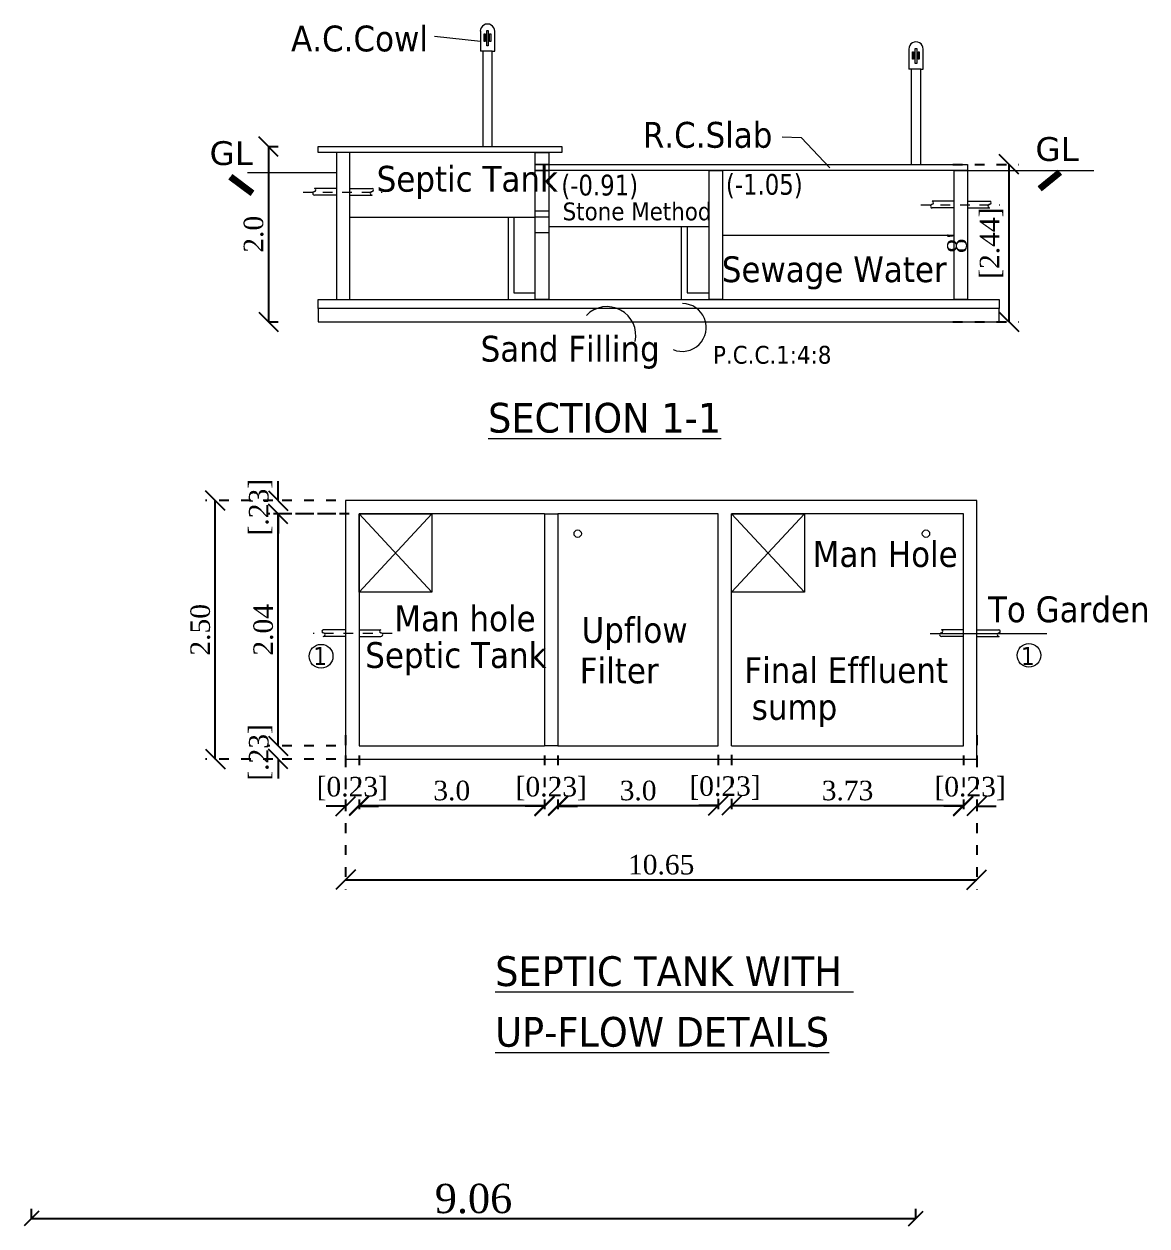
# Model space of a CAD drawing. Header units: metres. Extents: x 5889 to 11933, y -515 to -404.
# Drawn here: x 5928.9 to 5940.4, y -458.4 to -446.1 of the extents above; entities that cross this region are included whole.
import ezdxf

# ---------------------------------------------------------------- set-up
doc = ezdxf.new("R2010")
doc.units = ezdxf.units.M
doc.header["$MEASUREMENT"] = 0
doc.header["$PDMODE"] = 34
doc.linetypes.add('DASHDOTX2', pattern=[2, 1, -0.5, 0, -0.5])
doc.linetypes.add('DOT2', pattern=[0.125, 0, -0.125])
doc.layers.get('0').update_dxf_attribs({"lineweight": 18})
doc.layers.get('Defpoints').update_dxf_attribs({"lineweight": 18})
doc.styles.add('ROMANS', font='verdana.ttf', dxfattribs={"width": 0.8})
doc.styles.add('style1', font='times.ttf')
doc.dimstyles.new('main dim', dxfattribs={"dimtxt": 0.15, "dimasz": 0.12, "dimexe": 0.1, "dimexo": 0.1, "dimgap": 0.05, "dimtad": 1, "dimzin": 3, "dimdsep": 46, "dimtxsty": 'style1', "dimblk": 'OBLIQUE', "dimcen": 0.125, "dimclrd": 8, "dimclre": 8, "dimclrt": 7, "dimadec": 0, "dimazin": 0, "dimtfac": 0.8, "dimtix": 1, "dimtofl": 0, "dimtmove": 2, "dimatfit": 0, "dimfxl": 0, "dimtolj": 1, "dimtzin": 0, "dimarcsym": 0})

# ---------------------------------------------------------------- blocks, each defined once
blk = doc.blocks.new('_Oblique')
at = {"color": 0, "linetype": 'ByBlock', "lineweight": -2}
blk.add_line((-0.5, -0.5), (0.5, 0.5), dxfattribs=at)
blk = doc.blocks.new('*D194')
at = {"color": 8, "linetype": 'DOT2', "lineweight": -2}
for p, q in [((5932.193, -453.382), (5932.193, -454.96)), ((5938.657, -453.382), (5938.657, -454.96))]:
    blk.add_line(p, q, dxfattribs=at)
at = {"color": 8, "lineweight": -2}
blk.add_line((5932.193, -454.86), (5938.657, -454.86), dxfattribs=at)
at = {"layer": 'Defpoints', "color": 0, "lineweight": -2}
for p in [(5932.193, -453.282), (5938.657, -453.282), (5938.657, -454.86)]:
    blk.add_point(p, dxfattribs=at)
at = {"color": 8, "lineweight": -2, "xscale": 0.2, "yscale": 0.2, "zscale": 0.2, "rotation": 180}
blk.add_blockref('_Oblique', (5932.193, -454.86), dxfattribs=at)
at = {"color": 8, "lineweight": -2, "xscale": 0.2, "yscale": 0.2, "zscale": 0.2}
blk.add_blockref('_Oblique', (5938.657, -454.86), dxfattribs=at)
at = {"color": 7, "lineweight": -2, "insert": (5935.425, -454.708), "char_height": 0.2, "attachment_point": 5, "style": 'style1'}
blk.add_mtext('\\A1;10.65', dxfattribs=at)
blk = doc.blocks.new('*D195')
at = {"color": 8, "linetype": 'DOT2', "lineweight": -2}
for p, q in [((5932.193, -453.589), (5932.193, -454.207)), ((5932.33, -453.589), (5932.33, -454.207))]:
    blk.add_line(p, q, dxfattribs=at)
at = {"color": 8, "lineweight": -2}
for p, q in [((5932.193, -454.107), (5931.993, -454.107)), ((5932.33, -454.107), (5932.53, -454.107))]:
    blk.add_line(p, q, dxfattribs=at)
at = {"layer": 'Defpoints', "color": 0, "lineweight": -2}
for p in [(5932.193, -453.489), (5932.33, -453.489), (5932.193, -454.107)]:
    blk.add_point(p, dxfattribs=at)
at = {"color": 8, "lineweight": -2, "xscale": 0.2, "yscale": 0.2, "zscale": 0.2}
blk.add_blockref('_Oblique', (5932.193, -454.107), dxfattribs=at)
at = {"color": 8, "lineweight": -2, "xscale": 0.2, "yscale": 0.2, "zscale": 0.2, "rotation": 180}
blk.add_blockref('_Oblique', (5932.33, -454.107), dxfattribs=at)
at = {"color": 7, "lineweight": -2, "insert": (5932.261, -453.928), "char_height": 0.2, "attachment_point": 5, "style": 'style1'}
blk.add_mtext('\\A1;[0.23]', dxfattribs=at)
blk = doc.blocks.new('*D196')
at = {"color": 8, "linetype": 'DOT2', "lineweight": -2}
for p, q in [((5932.33, -453.589), (5932.33, -454.201)), ((5934.231, -453.589), (5934.231, -454.201))]:
    blk.add_line(p, q, dxfattribs=at)
at = {"color": 8, "lineweight": -2}
blk.add_line((5932.33, -454.101), (5934.231, -454.101), dxfattribs=at)
at = {"layer": 'Defpoints', "color": 0, "lineweight": -2}
for p in [(5932.33, -453.489), (5934.231, -453.489), (5934.231, -454.101)]:
    blk.add_point(p, dxfattribs=at)
at = {"color": 8, "lineweight": -2, "xscale": 0.2, "yscale": 0.2, "zscale": 0.2, "rotation": 180}
blk.add_blockref('_Oblique', (5932.33, -454.101), dxfattribs=at)
at = {"color": 8, "lineweight": -2, "xscale": 0.2, "yscale": 0.2, "zscale": 0.2}
blk.add_blockref('_Oblique', (5934.231, -454.101), dxfattribs=at)
at = {"color": 7, "lineweight": -2, "insert": (5933.28, -453.949), "char_height": 0.2, "attachment_point": 5, "style": 'style1'}
blk.add_mtext('\\A1;3.0', dxfattribs=at)
blk = doc.blocks.new('*D197')
at = {"color": 8, "linetype": 'DOT2', "lineweight": -2}
for p, q in [((5934.368, -453.589), (5934.368, -454.201)), ((5936.01, -453.589), (5936.01, -454.201))]:
    blk.add_line(p, q, dxfattribs=at)
at = {"color": 8, "lineweight": -2}
blk.add_line((5934.368, -454.101), (5936.01, -454.101), dxfattribs=at)
at = {"layer": 'Defpoints', "color": 0, "lineweight": -2}
for p in [(5934.368, -453.489), (5936.01, -453.489), (5936.01, -454.101)]:
    blk.add_point(p, dxfattribs=at)
at = {"color": 8, "lineweight": -2, "xscale": 0.2, "yscale": 0.2, "zscale": 0.2, "rotation": 180}
blk.add_blockref('_Oblique', (5934.368, -454.101), dxfattribs=at)
at = {"color": 8, "lineweight": -2, "xscale": 0.2, "yscale": 0.2, "zscale": 0.2}
blk.add_blockref('_Oblique', (5936.01, -454.101), dxfattribs=at)
at = {"color": 7, "lineweight": -2, "insert": (5935.189, -453.949), "char_height": 0.2, "attachment_point": 5, "style": 'style1'}
blk.add_mtext('\\A1;3.0', dxfattribs=at)
blk = doc.blocks.new('*D198')
at = {"color": 8, "linetype": 'DOT2', "lineweight": -2}
for p, q in [((5936.147, -453.589), (5936.147, -454.201)), ((5938.52, -453.589), (5938.52, -454.201))]:
    blk.add_line(p, q, dxfattribs=at)
at = {"color": 8, "lineweight": -2}
blk.add_line((5936.147, -454.101), (5938.52, -454.101), dxfattribs=at)
at = {"layer": 'Defpoints', "color": 0, "lineweight": -2}
for p in [(5936.147, -453.489), (5938.52, -453.489), (5938.52, -454.101)]:
    blk.add_point(p, dxfattribs=at)
at = {"color": 8, "lineweight": -2, "xscale": 0.2, "yscale": 0.2, "zscale": 0.2, "rotation": 180}
blk.add_blockref('_Oblique', (5936.147, -454.101), dxfattribs=at)
at = {"color": 8, "lineweight": -2, "xscale": 0.2, "yscale": 0.2, "zscale": 0.2}
blk.add_blockref('_Oblique', (5938.52, -454.101), dxfattribs=at)
at = {"color": 7, "lineweight": -2, "insert": (5937.334, -453.949), "char_height": 0.2, "attachment_point": 5, "style": 'style1'}
blk.add_mtext('\\A1;3.73', dxfattribs=at)
blk = doc.blocks.new('*D199')
at = {"color": 8, "lineweight": -2}
for p, q in [((5931.502, -453.489), (5931.502, -453.289)), ((5931.502, -453.625), (5931.502, -453.825))]:
    blk.add_line(p, q, dxfattribs=at)
at = {"color": 8, "linetype": 'DOT2', "lineweight": -2}
for p, q in [((5932.093, -453.489), (5931.402, -453.489)), ((5932.093, -453.625), (5931.402, -453.625))]:
    blk.add_line(p, q, dxfattribs=at)
at = {"layer": 'Defpoints', "color": 0, "lineweight": -2}
for p in [(5931.502, -453.489), (5932.193, -453.489), (5932.193, -453.625)]:
    blk.add_point(p, dxfattribs=at)
at = {"color": 8, "lineweight": -2, "xscale": 0.2, "yscale": 0.2, "zscale": 0.2}
for p, rotation in [((5931.502, -453.489), 270), ((5931.502, -453.625), 90)]:
    blk.add_blockref('_Oblique', p, dxfattribs=dict(at, rotation=rotation))
at = {"color": 7, "lineweight": -2, "insert": (5931.323, -453.557), "char_height": 0.2, "attachment_point": 5, "rotation": 90, "style": 'style1'}
blk.add_mtext('\\A1;[.23]', dxfattribs=at)
blk = doc.blocks.new('*D200')
at = {"color": 8, "linetype": 'DOT2', "lineweight": -2}
for p, q in [((5932.23, -451.116), (5931.402, -451.116)), ((5932.093, -453.489), (5931.402, -453.489))]:
    blk.add_line(p, q, dxfattribs=at)
at = {"color": 8, "lineweight": -2}
blk.add_line((5931.502, -453.489), (5931.502, -451.116), dxfattribs=at)
at = {"layer": 'Defpoints', "color": 0, "lineweight": -2}
for p in [(5931.502, -451.116), (5932.33, -451.116), (5932.193, -453.489)]:
    blk.add_point(p, dxfattribs=at)
at = {"color": 8, "lineweight": -2, "xscale": 0.2, "yscale": 0.2, "zscale": 0.2}
for p, rotation in [((5931.502, -451.116), 90), ((5931.502, -453.489), 270)]:
    blk.add_blockref('_Oblique', p, dxfattribs=dict(at, rotation=rotation))
at = {"color": 7, "lineweight": -2, "insert": (5931.35, -452.302), "char_height": 0.2, "attachment_point": 5, "rotation": 90, "style": 'style1'}
blk.add_mtext('\\A1;2.04', dxfattribs=at)
blk = doc.blocks.new('*D201')
at = {"color": 8, "linetype": 'DOT2', "lineweight": -2}
for p, q in [((5931.448, -450.979), (5930.758, -450.979)), ((5931.448, -453.625), (5930.758, -453.625))]:
    blk.add_line(p, q, dxfattribs=at)
at = {"color": 8, "lineweight": -2}
blk.add_line((5930.858, -453.625), (5930.858, -450.979), dxfattribs=at)
at = {"layer": 'Defpoints', "color": 0, "lineweight": -2}
for p in [(5930.858, -450.979), (5931.548, -450.979), (5931.548, -453.625)]:
    blk.add_point(p, dxfattribs=at)
at = {"color": 8, "lineweight": -2, "xscale": 0.2, "yscale": 0.2, "zscale": 0.2}
for p, rotation in [((5930.858, -450.979), 90), ((5930.858, -453.625), 270)]:
    blk.add_blockref('_Oblique', p, dxfattribs=dict(at, rotation=rotation))
at = {"color": 7, "lineweight": -2, "insert": (5930.705, -452.302), "char_height": 0.2, "attachment_point": 5, "rotation": 90, "style": 'style1'}
blk.add_mtext('\\A1;2.50', dxfattribs=at)
blk = doc.blocks.new('*D202')
at = {"color": 8, "linetype": 'DOT2', "lineweight": -2}
for p, q in [((5938.411, -447.538), (5939.088, -447.538)), ((5938.411, -449.15), (5939.088, -449.15))]:
    blk.add_line(p, q, dxfattribs=at)
at = {"color": 8, "lineweight": -2}
blk.add_line((5938.988, -449.15), (5938.988, -447.538), dxfattribs=at)
at = {"layer": 'Defpoints', "color": 0, "lineweight": -2}
for p in [(5938.311, -447.538), (5938.988, -447.538), (5938.311, -449.15)]:
    blk.add_point(p, dxfattribs=at)
at = {"color": 8, "lineweight": -2, "xscale": 0.2, "yscale": 0.2, "zscale": 0.2}
for p, rotation in [((5938.988, -447.538), 90), ((5938.988, -449.15), 270)]:
    blk.add_blockref('_Oblique', p, dxfattribs=dict(at, rotation=rotation))
at = {"color": 7, "lineweight": -2, "insert": (5938.642, -448.344), "char_height": 0.2, "attachment_point": 5, "rotation": 90, "style": 'style1'}
blk.add_mtext("\\A1;8'\\P[2.44]", dxfattribs=at)
blk = doc.blocks.new('*D203')
at = {"color": 8, "linetype": 'DOT2', "lineweight": -2}
for p, q in [((5934.231, -453.589), (5934.231, -454.207)), ((5934.368, -453.589), (5934.368, -454.207))]:
    blk.add_line(p, q, dxfattribs=at)
at = {"color": 8, "lineweight": -2}
for p, q in [((5934.231, -454.107), (5934.031, -454.107)), ((5934.368, -454.107), (5934.568, -454.107))]:
    blk.add_line(p, q, dxfattribs=at)
at = {"layer": 'Defpoints', "color": 0, "lineweight": -2}
for p in [(5934.231, -453.489), (5934.368, -453.489), (5934.231, -454.107)]:
    blk.add_point(p, dxfattribs=at)
at = {"color": 8, "lineweight": -2, "xscale": 0.2, "yscale": 0.2, "zscale": 0.2}
blk.add_blockref('_Oblique', (5934.231, -454.107), dxfattribs=at)
at = {"color": 8, "lineweight": -2, "xscale": 0.2, "yscale": 0.2, "zscale": 0.2, "rotation": 180}
blk.add_blockref('_Oblique', (5934.368, -454.107), dxfattribs=at)
at = {"color": 7, "lineweight": -2, "insert": (5934.299, -453.928), "char_height": 0.2, "attachment_point": 5, "style": 'style1'}
blk.add_mtext('\\A1;[0.23]', dxfattribs=at)
blk = doc.blocks.new('*D204')
at = {"color": 8, "linetype": 'DOT2', "lineweight": -2}
for p, q in [((5936.01, -453.583), (5936.01, -454.201)), ((5936.147, -453.583), (5936.147, -454.201))]:
    blk.add_line(p, q, dxfattribs=at)
at = {"color": 8, "lineweight": -2}
for p, q in [((5936.01, -454.101), (5935.81, -454.101)), ((5936.147, -454.101), (5936.347, -454.101))]:
    blk.add_line(p, q, dxfattribs=at)
at = {"layer": 'Defpoints', "color": 0, "lineweight": -2}
for p in [(5936.01, -453.483), (5936.147, -453.483), (5936.01, -454.101)]:
    blk.add_point(p, dxfattribs=at)
at = {"color": 8, "lineweight": -2, "xscale": 0.2, "yscale": 0.2, "zscale": 0.2}
blk.add_blockref('_Oblique', (5936.01, -454.101), dxfattribs=at)
at = {"color": 8, "lineweight": -2, "xscale": 0.2, "yscale": 0.2, "zscale": 0.2, "rotation": 180}
blk.add_blockref('_Oblique', (5936.147, -454.101), dxfattribs=at)
at = {"color": 7, "lineweight": -2, "insert": (5936.079, -453.922), "char_height": 0.2, "attachment_point": 5, "style": 'style1'}
blk.add_mtext('\\A1;[0.23]', dxfattribs=at)
blk = doc.blocks.new('*D205')
at = {"color": 8, "linetype": 'DOT2', "lineweight": -2}
for p, q in [((5938.52, -453.589), (5938.52, -454.207)), ((5938.657, -453.589), (5938.657, -454.207))]:
    blk.add_line(p, q, dxfattribs=at)
at = {"color": 8, "lineweight": -2}
for p, q in [((5938.52, -454.107), (5938.32, -454.107)), ((5938.657, -454.107), (5938.857, -454.107))]:
    blk.add_line(p, q, dxfattribs=at)
at = {"layer": 'Defpoints', "color": 0, "lineweight": -2}
for p in [(5938.52, -453.489), (5938.657, -453.489), (5938.52, -454.107)]:
    blk.add_point(p, dxfattribs=at)
at = {"color": 8, "lineweight": -2, "xscale": 0.2, "yscale": 0.2, "zscale": 0.2}
blk.add_blockref('_Oblique', (5938.52, -454.107), dxfattribs=at)
at = {"color": 8, "lineweight": -2, "xscale": 0.2, "yscale": 0.2, "zscale": 0.2, "rotation": 180}
blk.add_blockref('_Oblique', (5938.657, -454.107), dxfattribs=at)
at = {"color": 7, "lineweight": -2, "insert": (5938.589, -453.928), "char_height": 0.2, "attachment_point": 5, "style": 'style1'}
blk.add_mtext('\\A1;[0.23]', dxfattribs=at)
blk = doc.blocks.new('*D206')
at = {"color": 8, "lineweight": -2}
for p, q in [((5931.502, -450.979), (5931.502, -450.779)), ((5931.502, -451.116), (5931.502, -451.316))]:
    blk.add_line(p, q, dxfattribs=at)
at = {"color": 8, "linetype": 'DOT2', "lineweight": -2}
for p, q in [((5932.093, -450.979), (5931.402, -450.979)), ((5932.093, -451.116), (5931.402, -451.116))]:
    blk.add_line(p, q, dxfattribs=at)
at = {"layer": 'Defpoints', "color": 0, "lineweight": -2}
for p in [(5931.502, -450.979), (5932.193, -450.979), (5932.193, -451.116)]:
    blk.add_point(p, dxfattribs=at)
at = {"color": 8, "lineweight": -2, "xscale": 0.2, "yscale": 0.2, "zscale": 0.2}
for p, rotation in [((5931.502, -450.979), 270), ((5931.502, -451.116), 90)]:
    blk.add_blockref('_Oblique', p, dxfattribs=dict(at, rotation=rotation))
at = {"color": 7, "lineweight": -2, "insert": (5931.323, -451.047), "char_height": 0.2, "attachment_point": 5, "rotation": 90, "style": 'style1'}
blk.add_mtext('\\A1;[.23]', dxfattribs=at)
blk = doc.blocks.new('*D191')
at = {"color": 8, "linetype": 'DOT2', "lineweight": -2}
for p, q in [((5931.403, -447.356), (5931.503, -447.356)), ((5931.403, -449.15), (5931.503, -449.15))]:
    blk.add_line(p, q, dxfattribs=at)
at = {"color": 8, "lineweight": -2}
blk.add_line((5931.403, -447.356), (5931.403, -449.15), dxfattribs=at)
at = {"layer": 'Defpoints', "color": 0, "lineweight": -2}
for p in [(5931.403, -447.356), (5931.403, -449.15), (5931.403, -449.15)]:
    blk.add_point(p, dxfattribs=at)
at = {"color": 8, "lineweight": -2, "xscale": 0.2, "yscale": 0.2, "zscale": 0.2}
for p, rotation in [((5931.403, -447.356), 90), ((5931.403, -449.15), 270)]:
    blk.add_blockref('_Oblique', p, dxfattribs=dict(at, rotation=rotation))
at = {"color": 7, "lineweight": -2, "insert": (5931.251, -448.253), "char_height": 0.2, "attachment_point": 5, "rotation": 90, "style": 'style1'}
blk.add_mtext('\\A1;2.0', dxfattribs=at)
blk = doc.blocks.new('*D184')
at = {"color": 8, "linetype": 'DOT2', "lineweight": -2}
for p, q in [((5928.974, -458.329), (5928.974, -458.229)), ((5938.033, -458.329), (5938.033, -458.229))]:
    blk.add_line(p, q, dxfattribs=at)
at = {"color": 8, "lineweight": -2}
blk.add_line((5928.974, -458.329), (5938.033, -458.329), dxfattribs=at)
at = {"layer": 'Defpoints', "color": 0, "lineweight": -2}
for p in [(5928.974, -458.329), (5938.033, -458.329), (5938.033, -458.329)]:
    blk.add_point(p, dxfattribs=at)
at = {"color": 8, "lineweight": -2, "xscale": 0.15, "yscale": 0.15, "zscale": 0.15, "rotation": 180}
blk.add_blockref('_Oblique', (5928.974, -458.329), dxfattribs=at)
at = {"color": 8, "lineweight": -2, "xscale": 0.15, "yscale": 0.15, "zscale": 0.15}
blk.add_blockref('_Oblique', (5938.033, -458.329), dxfattribs=at)
at = {"color": 7, "insert": (5933.503, -458.126), "char_height": 0.3, "attachment_point": 5, "style": 'style1'}
blk.add_mtext('\\A1;9.06', dxfattribs=at)

msp = doc.modelspace()

# ---------------------------------------------------------------- linework, layer by layer
for p, q in [((5933.104, -446.226), (5933.573, -446.277)), ((5933.573, -446.175), (5933.573, -446.379)), ((5933.72, -446.379), (5933.72, -446.175)), ((5937.962, -446.357), (5937.962, -446.562)), ((5938.109, -446.562), (5938.109, -446.357)), ((5933.598, -446.379), (5933.573, -446.379)), ((5933.695, -446.379), (5933.72, -446.379)), ((5937.987, -446.562), (5937.962, -446.562)), ((5938.084, -446.562), (5938.109, -446.562)), ((5936.663, -447.257), (5936.859, -447.264)), ((5936.859, -447.264), (5937.152, -447.572)), ((5932.098, -447.624), (5931.189, -447.624)), ((5938.562, -447.599), (5939.855, -447.599)), ((5932.098, -447.784), (5931.874, -447.784)), ((5932.235, -447.784), (5932.463, -447.784)), ((5932.098, -447.853), (5931.874, -447.853)), ((5932.235, -447.853), (5932.463, -447.853)), ((5938.426, -447.915), (5938.201, -447.915)), ((5938.562, -447.915), (5938.79, -447.915)), ((5932.235, -448.079), (5934.136, -448.079)), ((5933.858, -448.079), (5933.858, -448.922)), ((5933.917, -448.079), (5933.917, -448.851)), ((5934.273, -448.079), (5934.136, -448.079)), ((5934.273, -448.079), (5934.136, -448.079)), ((5938.426, -447.983), (5938.201, -447.983)), ((5938.562, -447.983), (5938.79, -447.983)), ((5934.273, -448.174), (5935.916, -448.174)), ((5935.631, -448.174), (5935.631, -448.922)), ((5935.69, -448.174), (5935.69, -448.851)), ((5936.053, -448.261), (5938.426, -448.261)), ((5933.917, -448.851), (5934.136, -448.851)), ((5935.69, -448.851), (5935.909, -448.851)), ((5938.657, -450.979), (5932.193, -450.979)), ((5932.193, -450.979), (5932.193, -453.625)), ((5938.657, -453.625), (5938.657, -450.979)), ((5934.231, -451.116), (5932.33, -451.116)), ((5932.33, -451.116), (5932.33, -453.489)), ((5933.076, -451.917), (5932.33, -451.116)), ((5933.076, -451.116), (5932.33, -451.917)), ((5934.231, -451.116), (5934.368, -451.116)), ((5934.231, -451.116), (5934.231, -453.489)), ((5934.231, -451.116), (5934.231, -453.489)), ((5934.231, -451.116), (5934.231, -453.489)), ((5936.01, -451.116), (5934.368, -451.116)), ((5934.368, -451.116), (5934.368, -453.489)), ((5934.368, -451.116), (5934.368, -453.489)), ((5934.368, -451.116), (5934.368, -453.489)), ((5936.01, -453.489), (5936.01, -451.116)), ((5936.01, -453.489), (5936.01, -451.116)), ((5936.147, -453.489), (5936.147, -451.116)), ((5936.147, -453.489), (5936.147, -451.116)), ((5938.52, -451.116), (5936.147, -451.116)), ((5936.893, -451.917), (5936.147, -451.116)), ((5936.893, -451.116), (5936.147, -451.917)), ((5938.52, -453.489), (5938.52, -451.116)), ((5932.193, -452.302), (5931.965, -452.302)), ((5932.193, -452.371), (5931.965, -452.371)), ((5932.33, -452.302), (5932.554, -452.302)), ((5932.33, -452.371), (5932.554, -452.371)), ((5938.18, -452.339), (5939.376, -452.339)), ((5938.52, -452.302), (5938.296, -452.302)), ((5938.52, -452.371), (5938.296, -452.371)), ((5938.657, -452.302), (5938.885, -452.302)), ((5938.657, -452.371), (5938.885, -452.371)), ((5932.33, -453.489), (5934.231, -453.489)), ((5934.368, -453.489), (5934.231, -453.489)), ((5934.368, -453.489), (5936.01, -453.489)), ((5936.147, -453.489), (5938.52, -453.489)), ((5932.193, -453.625), (5938.657, -453.625))]:
    msp.add_line(p, q)
at = {"color": 3, "linetype": 'Continuous'}
for p, q in [((5930.998, -447.685), (5931.221, -447.854)), ((5931.002, -447.68), (5931.225, -447.849)), ((5931.005, -447.675), (5931.229, -447.844)), ((5931.009, -447.67), (5931.232, -447.839)), ((5931.013, -447.665), (5931.236, -447.834)), ((5931.016, -447.661), (5931.24, -447.829)), ((5931.02, -447.656), (5931.243, -447.825)), ((5931.024, -447.651), (5931.247, -447.82)), ((5931.028, -447.646), (5931.251, -447.815)), ((5931.031, -447.641), (5931.254, -447.81)), ((5939.49, -447.599), (5939.286, -447.768)), ((5939.494, -447.604), (5939.29, -447.773)), ((5939.498, -447.608), (5939.294, -447.777)), ((5939.502, -447.613), (5939.298, -447.782)), ((5939.506, -447.618), (5939.302, -447.787)), ((5939.51, -447.623), (5939.306, -447.791)), ((5939.514, -447.627), (5939.31, -447.796)), ((5939.518, -447.632), (5939.313, -447.801)), ((5939.521, -447.637), (5939.317, -447.806)), ((5939.525, -447.641), (5939.321, -447.81))]:
    msp.add_line(p, q, dxfattribs=at)
at = {"linetype": 'DASHDOTX2', "ltscale": 0.01}
for p, q in [((5931.758, -447.821), (5932.567, -447.821)), ((5938.086, -447.951), (5938.894, -447.951)), ((5932.67, -452.339), (5931.861, -452.339)), ((5938.18, -452.339), (5938.988, -452.339))]:
    msp.add_line(p, q, dxfattribs=at)
for points in [[(5933.611, -446.202), (5933.622, -446.202), (5933.622, -446.279), (5933.611, -446.279)], [(5933.638, -446.168), (5933.654, -446.168), (5933.654, -446.323), (5933.638, -446.323)], [(5933.668, -446.202), (5933.68, -446.202), (5933.68, -446.279), (5933.668, -446.279)], [(5938.027, -446.35), (5938.043, -446.35), (5938.043, -446.506), (5938.027, -446.506)], [(5933.598, -447.356), (5933.695, -447.356), (5933.695, -446.379), (5933.598, -446.379)], [(5938, -446.385), (5938.011, -446.385), (5938.011, -446.461), (5938, -446.461)], [(5938.057, -446.385), (5938.069, -446.385), (5938.069, -446.461), (5938.057, -446.461)], [(5937.987, -447.538), (5938.084, -447.538), (5938.084, -446.562), (5937.987, -446.562)], [(5934.409, -447.417), (5931.913, -447.417), (5931.913, -447.356), (5934.409, -447.356)], [(5932.098, -448.922), (5932.235, -448.922), (5932.235, -447.417), (5932.098, -447.417)], [(5934.136, -447.417), (5934.273, -447.417), (5934.273, -447.538), (5934.136, -447.538)], [(5934.136, -447.417), (5934.273, -447.417), (5934.273, -448.237), (5934.136, -448.237)], [(5934.136, -447.538), (5938.562, -447.538), (5938.562, -447.599), (5934.136, -447.599)], [(5934.136, -447.599), (5934.273, -447.599), (5934.273, -448.922), (5934.136, -448.922)], [(5936.053, -448.922), (5935.916, -448.922), (5935.916, -447.599), (5936.053, -447.599)], [(5935.916, -447.599), (5936.053, -447.599), (5936.053, -448.922), (5935.916, -448.922)], [(5938.426, -447.599), (5938.562, -447.599), (5938.562, -448.922), (5938.426, -448.922)], [(5934.273, -448.922), (5934.136, -448.922), (5934.136, -448.013), (5934.273, -448.013)], [(5938.886, -449.014), (5931.913, -449.014), (5931.913, -448.922), (5938.886, -448.922)], [(5931.911, -449.15), (5938.886, -449.15), (5938.886, -449.014), (5931.911, -449.014)], [(5932.33, -451.116), (5933.076, -451.116), (5933.076, -451.917), (5932.33, -451.917)], [(5936.147, -451.116), (5936.893, -451.116), (5936.893, -451.917), (5936.147, -451.917)]]:
    msp.add_lwpolyline(points, close=True)
for centre in [(5934.57, -451.318), (5934.57, -451.318), (5938.137, -451.318)]:
    msp.add_circle(centre, 0.0379)
at = {"linetype": 'Continuous', "ltscale": 0.8}
for centre, radius in [((5931.941, -452.573), 0.122), ((5939.192, -452.563), 0.121)]:
    msp.add_circle(centre, radius, dxfattribs=at)
for centre, radius, start, end in [((5933.646, -446.175), 0.0735, 359.7366, 180.2634), ((5938.035, -446.357), 0.0735, 359.7366, 180.2634), ((5931.874, -447.834), 0.0186, 85.4388, 268.3455), ((5931.872, -447.8), 0.0159, 283.2667, 84.0731), ((5932.464, -447.834), 0.0186, 85.4388, 268.3455), ((5932.462, -447.8), 0.0159, 283.2667, 84.0731), ((5938.202, -447.965), 0.0186, 85.4388, 268.3455), ((5938.199, -447.931), 0.0159, 283.2667, 84.0731), ((5938.791, -447.965), 0.0186, 85.4388, 268.3455), ((5938.789, -447.931), 0.0159, 283.2667, 84.0731), ((5931.966, -452.318), 0.0159, 95.9269, 256.7333), ((5931.964, -452.352), 0.0186, 271.6545, 94.5612), ((5932.556, -452.318), 0.0159, 95.9269, 256.7333), ((5932.554, -452.352), 0.0186, 271.6545, 94.5612), ((5938.296, -452.352), 0.0186, 85.4388, 268.3455), ((5938.294, -452.318), 0.0159, 283.2667, 84.0731), ((5938.886, -452.352), 0.0186, 85.4388, 268.3455), ((5938.883, -452.318), 0.0159, 283.2667, 84.0731)]:
    msp.add_arc(centre, radius, start, end)
at = {"linetype": 'Continuous'}
for centre, radius, start, end in [((5934.87, -449.289), 0.295, 347.9784, 135.7176), ((5935.641, -449.207), 0.245, 247.5576, 89.1087)]:
    msp.add_arc(centre, radius, start, end, dxfattribs=at)

# ---------------------------------------------------------------- texts
at = {"color": 2, "linetype": 'Continuous', "style": 'ROMANS', "width": 0.875}
for s, height, p in [('A.C.Cowl', 0.264, (5931.634, -446.381)), ('R.C.Slab', 0.264, (5935.237, -447.367)), ('Septic Tank', 0.264, (5932.511, -447.817)), ('Stone Method', 0.18252, (5934.416, -448.11)), ('Sewage Water', 0.264, (5936.046, -448.743)), ('Sand Filling', 0.264, (5933.576, -449.556)), ('P.C.C.1:4:8', 0.18252, (5935.956, -449.578)), ('Man Hole', 0.264, (5936.978, -451.658)), ('To Garden', 0.264, (5938.773, -452.224)), ('Man hole', 0.264, (5932.692, -452.316)), ('Upflow', 0.264, (5934.61, -452.435)), ('1', 0.183, (5931.861, -452.661)), ('Septic Tank', 0.264, (5932.394, -452.692)), ('1', 0.183, (5939.11, -452.661)), ('Filter', 0.264, (5934.591, -452.85)), ('Final Effluent', 0.264, (5936.277, -452.846)), ('sump', 0.264, (5936.353, -453.223))]:
    msp.add_text(s, height=height, dxfattribs=at).set_placement(p)
at = {"color": 3, "linetype": 'Continuous', "style": 'ROMANS'}
for p in [(5930.799, -447.544), (5939.258, -447.502)]:
    msp.add_text('GL', height=0.2434, dxfattribs=at).set_placement(p)
at = {"style": 'ROMANS', "width": 0.8}
for s, p in [('(-0.91)', (5934.402, -447.856)), ('(-1.05)', (5936.088, -447.848))]:
    msp.add_text(s, height=0.2129, dxfattribs=at).set_placement(p)
at = {"linetype": 'Continuous', "style": 'ROMANS', "width": 0.9}
for s, p in [('%%USECTION 1-1', (5933.652, -450.283)), ('%%USEPTIC TANK WITH ', (5933.725, -455.948)), ('%%UUP-FLOW DETAILS', (5933.725, -456.569))]:
    msp.add_text(s, height=0.30419, dxfattribs=at).set_placement(p)

# ---------------------------------------------------------------- dimensions: what is measured, and where the dimension line sits
at = {"lineweight": -2}
for p1, p2, distance, text, picture, middle in [((5931.403, -447.356), (5931.403, -449.15), 0, '2.0', '*D191', (5931.251, -448.253)), ((5938.311, -449.15), (5938.311, -447.538), -0.677, "8'\\P[2.44]", '*D202', (5938.642, -448.344)), ((5932.193, -451.116), (5932.193, -450.979), 0.691, '[.23]', '*D206', (5931.323, -451.047)), ((5932.193, -453.625), (5932.193, -453.489), 0.691, '[.23]', '*D199', (5931.323, -453.557)), ((5932.193, -453.282), (5938.657, -453.282), -1.578, '10.65', '*D194', (5935.425, -454.708)), ((5932.33, -453.489), (5932.193, -453.489), 0.619, '[0.23]', '*D195', (5932.261, -453.928)), ((5932.33, -453.489), (5934.231, -453.489), -0.613, '3.0', '*D196', (5933.28, -453.949)), ((5934.368, -453.489), (5934.231, -453.489), 0.619, '[0.23]', '*D203', (5934.299, -453.928)), ((5936.147, -453.483), (5936.01, -453.483), 0.619, '[0.23]', '*D204', (5936.079, -453.922)), ((5938.657, -453.489), (5938.52, -453.489), 0.619, '[0.23]', '*D205', (5938.589, -453.928))]:
    dim = msp.add_aligned_dim(p1=p1, p2=p2, distance=distance, text=text, dimstyle='main dim', override={"dimtxt": 0.2, "dimasz": 0.2, "dimpost": '\\X'}, dxfattribs=at)
    dim.commit()
    dim.dimension.update_dxf_attribs({"geometry": picture, "text_midpoint": middle})
for base, p1, p2, angle, text, picture, middle in [((5930.858, -450.979), (5931.548, -453.625), (5931.548, -450.979), 270, '2.50', '*D201', (5930.705, -452.302)), ((5931.502, -451.116), (5932.193, -453.489), (5932.33, -451.116), 270, '2.04', '*D200', (5931.35, -452.302)), ((5936.01, -454.101), (5934.368, -453.489), (5936.01, -453.489), 180, '3.0', '*D197', (5935.189, -453.949)), ((5938.52, -454.101), (5936.147, -453.489), (5938.52, -453.489), 180, '3.73', '*D198', (5937.334, -453.949))]:
    dim = msp.add_linear_dim(base=base, p1=p1, p2=p2, angle=angle, text=text, dimstyle='main dim', override={"dimtxt": 0.2, "dimasz": 0.2, "dimpost": '\\X'}, dxfattribs=at)
    dim.commit()
    dim.dimension.update_dxf_attribs({"geometry": picture, "text_midpoint": middle})
dim = msp.add_aligned_dim(p1=(5928.974, -458.329), p2=(5938.033, -458.329), distance=0, dimstyle='main dim', override={"dimtxt": 0.3, "dimasz": 0.15, "dimpost": '\\X'})
dim.commit()
dim.dimension.update_dxf_attribs({"geometry": '*D184', "text_midpoint": (5933.503, -458.126)})

doc.saveas('drawing.dxf')
